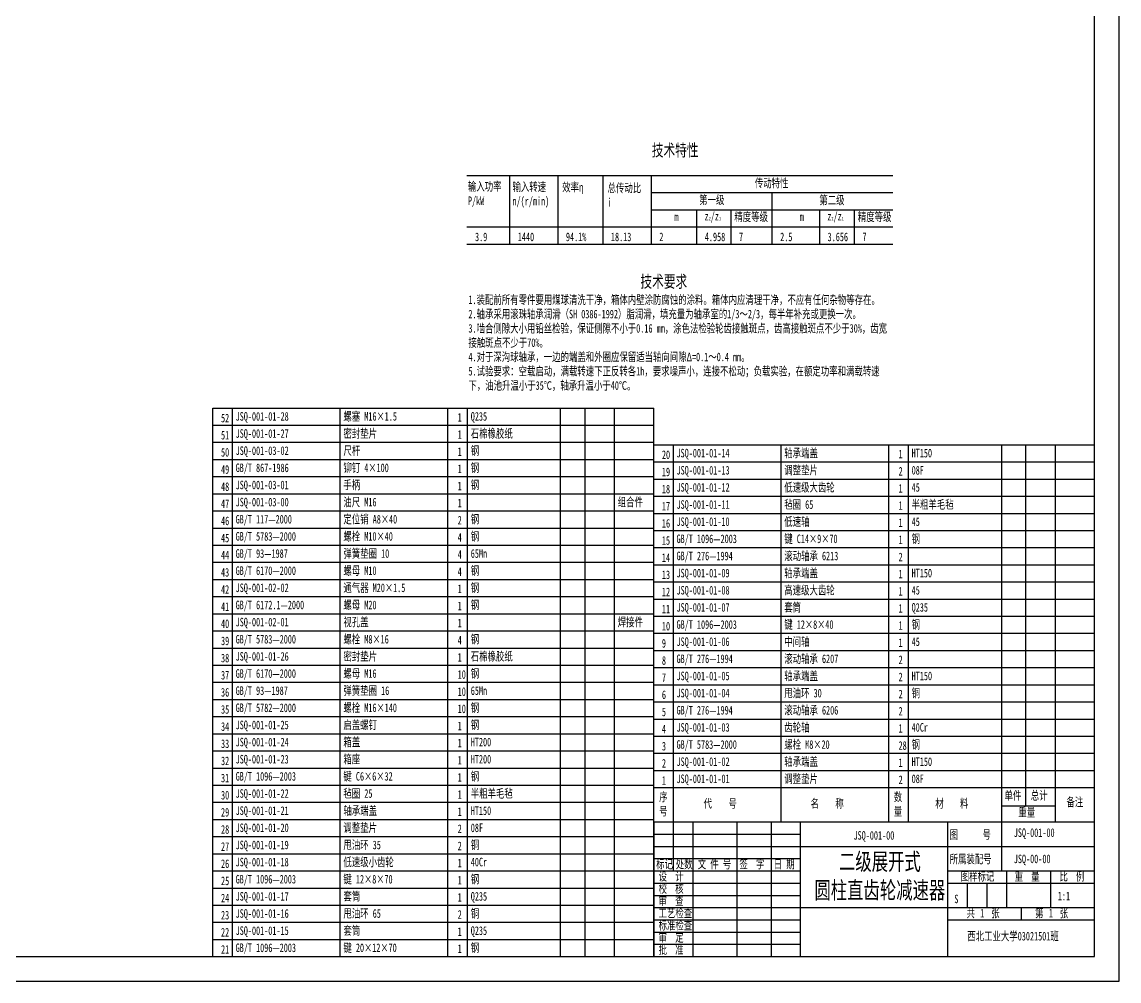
# Model space of a CAD drawing. Header units: inches. Extents: x -348 to 841, y 0 to 841.
# Drawn here: x 393.3 to 841.2, y 0 to 391.7 of the extents above; entities that cross this region are included whole.
import ezdxf

# ---------------------------------------------------------------- set-up
doc = ezdxf.new("R2010")
doc.units = ezdxf.units.IN
doc.header["$MEASUREMENT"] = 0
for name, color, linetype in [('剖面层', 4, 'Continuous'), ('文字层', 7, 'Continuous'), ('粗实线', 5, 'Continuous'), ('细实线', 7, 'Continuous')]:
    doc.layers.add(name, color=color, linetype=linetype)
doc.styles.add('仿宋3', font='', dxfattribs={"width": 0.7, "height": 3})
doc.styles.add('仿宋3.5', font='simfang.ttf', dxfattribs={"width": 0.7, "height": 3.5})
doc.styles.add('仿宋5', font='simfang.ttf', dxfattribs={"width": 0.7, "height": 5})
doc.styles.add('仿宋7', font='simfang.ttf', dxfattribs={"width": 0.7, "height": 7})
doc.styles.get('仿宋3').set_extended_font_data('FangSong_GB2312')

msp = doc.modelspace()

# ---------------------------------------------------------------- hatches: boundary and pattern name
at = {"layer": '剖面层'}
h = msp.add_hatch(dxfattribs=at)
h.set_pattern_fill('ANSI31', color=256, scale=10)
edge = h.paths.add_edge_path()
edge.add_spline(control_points=[(-170.6949, 364.3626), (-169.8278, 361.9087), (-170.4193, 358.6868), (-170.3876, 355.3633), (-170.3887, 354.6962), (-170.3894, 354.3626)], knot_values=[200.87196983, 200.87196983, 200.87196983, 200.87196983, 208.87780028, 209.87780028, 210.87780028, 210.87780028, 210.87780028, 210.87780028], degree=3, periodic=0)
edge.add_line((-170.3894, 354.3626), (-158.661, 354.3626))
edge.add_arc((-158.661, 350.3626), 4, 2.862405, 90, ccw=False)
edge.add_line((-154.666, 350.5623), (-153.556, 328.3626))
edge.add_line((-153.556, 328.3626), (-150.556, 328.3626))
edge.add_line((-150.556, 328.3626), (-150.556, 341.3626))
edge.add_line((-150.556, 341.3626), (-148.556, 341.3626))
edge.add_line((-148.556, 341.3626), (-148.556, 356.3626))
edge.add_line((-148.556, 356.3626), (-128.556, 356.3626))
edge.add_line((-128.556, 356.3626), (-128.556, 363.8626))
edge.add_arc((-131.056, 363.8626), 2.5, 0, 90)
edge.add_line((-131.056, 366.3626), (-150.556, 366.3626))
edge.add_line((-150.556, 366.3626), (-150.556, 364.3626))
edge.add_line((-150.556, 364.3626), (-170.6949, 364.3626))
h.paths.add_polyline_path([(-88.056, 366.3626, 0.41421356), (-90.556, 363.8626), (-90.556, 356.3626), (-70.556, 356.3626), (-70.556, 341.3626), (-68.556, 341.3626), (-68.556, 329.3626), (-65.556, 329.3626), (-64.496, 350.5623, -0.39965564), (-60.501, 354.3626), (-8.611, 354.3626, -0.39965564), (-4.616, 350.5623), (-3.556, 329.3626), (-0.556, 329.3626), (-0.556, 341.3626), (1.444, 341.3626), (1.444, 356.3626), (21.444, 356.3626), (21.444, 363.8626, 0.41421356), (18.944, 366.3626), (-0.556, 366.3626), (-0.556, 364.3626), (-68.556, 364.3626), (-68.556, 366.3626)])
h.paths.add_polyline_path([(92.444, 363.8626), (92.444, 366.3626), (73.444, 366.3626, 0.41421356), (70.444, 363.3626), (70.444, 356.3626), (90.444, 356.3626), (90.444, 341.3626), (92.444, 341.3626), (92.444, 335.3626), (95.694, 335.3626), (96.084, 343.1622, -0.39965564), (102.0765, 348.8626), (119.944, 348.8626), (119.944, 351.3189), (111.444, 352.3626), (111.444, 360.3626), (119.944, 361.4063), (119.944, 363.8626)])
h.paths.add_polyline_path([(180.944, 363.8626), (180.944, 361.4063), (189.444, 360.3626), (189.444, 352.3626), (180.944, 351.3189), (180.944, 348.8626), (198.8115, 348.8626, -0.39965564), (204.804, 343.1622), (205.194, 335.3626), (208.444, 335.3626), (208.444, 341.3626), (210.444, 341.3626), (210.444, 356.3626), (230.444, 356.3626), (230.444, 363.3626, 0.41421356), (227.444, 366.3626), (208.444, 366.3626), (208.444, 363.8626)])
h.paths.add_polyline_path([(200.464, 87.8626), (100.424, 87.8626, -0.39965564), (96.429, 91.6628), (95.694, 106.3626), (92.444, 106.3626), (92.444, 100.3626), (90.444, 100.3626), (90.444, 85.3626), (70.444, 85.3626), (70.444, 78.3626, 0.41421356), (73.444, 75.3626), (92.444, 75.3626), (92.444, 77.8626), (208.444, 77.8626), (208.444, 75.3626), (227.444, 75.3626, 0.41421356), (230.444, 78.3626), (230.444, 85.3626), (210.444, 85.3626), (210.444, 100.3626), (208.444, 100.3626), (208.444, 106.3626), (205.194, 106.3626), (204.459, 91.6628, -0.39965564)])
h.paths.add_polyline_path([(-0.556, 77.3626), (-0.556, 75.3626), (18.944, 75.3626, 0.41421356), (21.444, 77.8626), (21.444, 85.3626), (1.444, 85.3626), (1.444, 100.3626), (-0.556, 100.3626), (-0.556, 112.3626), (-3.556, 112.3626), (-4.616, 91.1628, -0.39965564), (-8.611, 87.3626), (-60.501, 87.3626, -0.39965564), (-64.496, 91.1628), (-65.556, 112.3626), (-68.556, 112.3626), (-68.556, 100.3626), (-70.556, 100.3626), (-70.556, 85.3626), (-90.556, 85.3626), (-90.556, 77.8626, 0.41421356), (-88.056, 75.3626), (-68.556, 75.3626), (-68.556, 77.3626)])
h.paths.add_polyline_path([(-150.556, 77.3626), (-150.556, 75.3626), (-131.056, 75.3626, 0.41421356), (-128.556, 77.8626), (-128.556, 85.3626), (-148.556, 85.3626), (-148.556, 100.3626), (-150.556, 100.3626), (-150.556, 113.3626), (-153.556, 113.3626), (-154.321, 98.063, -0.39965564), (-160.3135, 92.3626), (-166.556, 92.3626), (-166.556, 89.0993), (-160.556, 88.3626), (-160.556, 81.3626), (-166.556, 80.6259), (-166.556, 77.3626)])
h.paths.add_polyline_path([(-210.556, 85.3626), (-230.556, 85.3626), (-230.556, 77.8626, 0.41421356), (-228.056, 75.3626), (-208.556, 75.3626), (-208.556, 77.3626), (-192.556, 77.3626), (-192.556, 80.6259), (-198.556, 81.3626), (-198.556, 88.3626), (-192.556, 89.0993), (-192.556, 92.3626), (-198.7985, 92.3626, -0.39965564), (-204.791, 98.063), (-205.556, 113.3626), (-208.556, 113.3626), (-208.556, 100.3626), (-210.556, 100.3626)])
h.paths.add_polyline_path([(748.4631, 728.3294), (748.4631, 722.8294), (758.4631, 722.8294), (758.4631, 725.3294, 0.41421356), (755.4631, 728.3294)])
edge = h.paths.add_edge_path()
edge.add_line((748.4631, 713.8294), (748.4631, 707.4849))
edge.add_spline(control_points=[(748.4631, 707.4849), (751.8586, 707.2763), (755.1766, 707.0114), (758.4631, 706.7234)], knot_values=[52.19753101, 52.19753101, 52.19753101, 52.19753101, 62.34004854, 62.34004854, 62.34004854, 62.34004854], degree=3, periodic=0)
edge.add_line((758.4631, 706.7234), (758.4631, 713.8294))
edge.add_line((758.4631, 713.8294), (748.4631, 713.8294))
h = msp.add_hatch(dxfattribs=at)
h.set_pattern_fill('ANSI31', color=256, scale=20, angle=90)
edge = h.paths.add_edge_path()
edge.add_line((320.344, 460.3794), (311.9889, 460.3794))
edge.add_line((311.9889, 460.3794), (307.0648, 460.3794))
edge.add_arc((303.444, 462.0794), 4, 270, 334.849337, ccw=False)
edge.add_line((303.444, 458.0794), (290.444, 458.0794))
edge.add_arc((290.444, 462.0794), 4, 194.477512, 270, ccw=False)
edge.add_line((286.571, 461.0794), (212.1778, 461.0794))
edge.add_spline(control_points=[(212.1778, 461.0794), (211.4437, 458.428), (210.7738, 455.7574), (210.1286, 453.0794)], knot_values=[184.56937449, 184.56937449, 184.56937449, 184.56937449, 192.82455758, 192.82455758, 192.82455758, 192.82455758], degree=3, periodic=0)
edge.add_line((210.1286, 453.0794), (320.344, 453.0794))
edge.add_line((320.344, 453.0794), (320.344, 460.3794))
h.paths.add_polyline_path([(310.744, 461.5794), (307.4126, 461.5794, -0.07856959), (307.0648, 460.3794), (311.944, 460.3794)])
h.paths.add_polyline_path([(311.944, 476.3794), (307.444, 476.3794), (307.444, 475.1794), (310.744, 475.1794)])
h.paths.add_polyline_path([(315.444, 507.8729, -0.17632698), (317.7835, 514.3008), (355.5252, 559.2796), (350.5928, 563.4184), (349.3072, 561.8863), (342.7958, 567.35), (340.8675, 565.0519), (336.0466, 559.3065), (331.2257, 553.5612), (330.3064, 554.3326), (307.444, 527.0862), (307.444, 476.3794), (311.944, 476.3794), (311.9889, 476.3794), (320.344, 476.3794), (320.344, 483.6794), (319.444, 483.6794, -0.41421356), (315.444, 487.6794)])
h.paths.add_polyline_path([(336.0466, 559.3065), (336.1109, 559.3832), (334.4203, 559.2352), (330.3064, 554.3326), (331.2257, 553.5612)], flags=17)
h.paths.add_polyline_path([(342.7958, 567.35), (341.8766, 568.1214), (339.9482, 565.8232), (340.8675, 565.0519)])
h.paths.add_polyline_path([(331.4584, 576.8633), (330.5391, 577.6346), (328.6108, 575.3365), (329.53, 574.5651)])
h.paths.add_polyline_path([(323.8541, 569.6678), (318.969, 563.8458), (319.8882, 563.0745), (324.0021, 567.9772)], flags=17)
edge = h.paths.add_edge_path()
edge.add_spline(control_points=[(315.4839, 599.159), (314.8661, 598.7202), (314.2882, 598.2815), (313.7103, 597.8428), (313.7048, 597.8387), (313.6994, 597.8345), (313.694, 597.8304)], knot_values=[11.92722614, 11.92722614, 11.92722614, 11.92722614, 13.71258214, 13.71258214, 13.71258214, 13.72935497, 13.72935497, 13.72935497, 13.72935497], degree=3, periodic=0)
edge.add_spline(control_points=[(313.694, 597.8304), (311.525, 596.1839), (309.4389, 594.6317), (307.444, 593.1243)], knot_values=[13.72935497, 13.72935497, 13.72935497, 13.72935497, 20.430722, 20.430722, 20.430722, 20.430722], degree=3, periodic=0)
edge.add_line((307.444, 593.1243), (307.444, 548.244))
edge.add_line((307.444, 548.244), (319.8882, 563.0745))
edge.add_line((319.8882, 563.0745), (318.969, 563.8458))
edge.add_line((318.969, 563.8458), (323.8541, 569.6678))
edge.add_line((323.8541, 569.6678), (328.6108, 575.3365))
edge.add_line((328.6108, 575.3365), (330.5391, 577.6346))
edge.add_line((330.5391, 577.6346), (324.0278, 583.0983))
edge.add_line((324.0278, 583.0983), (325.3133, 584.6304))
edge.add_line((325.3133, 584.6304), (321.31, 587.907))
edge.add_arc((331.444, 600.2885), 16, 184.048375, 230.7007, ccw=False)
h.paths.add_polyline_path([(345.444, 648.3294), (336.944, 648.3294), (336.944, 637.3297), (342.4227, 637.3297), (342.444, 636.3294), (345.444, 636.3294)])
edge = h.paths.add_edge_path()
edge.add_line((325.944, 648.3294), (319.7584, 648.3294))
edge.add_spline(control_points=[(319.7584, 648.3294), (320.1609, 647.3663), (321.5776, 643.8458), (321.2603, 640.0765), (320.9315, 637.3297)], knot_values=[12.36841997, 12.36841997, 12.36841997, 12.36841997, 15.44069369, 23.53967237, 23.53967237, 23.53967237, 23.53967237], degree=3, periodic=0)
edge.add_line((320.9315, 637.3297), (325.944, 637.3297))
edge.add_line((325.944, 637.3297), (325.944, 648.3294))
edge = h.paths.add_edge_path()
edge.add_spline(control_points=[(221.694, 601.2879), (219.0302, 600.0487), (215.098, 598.3437), (213.3272, 594.476), (212.7565, 593.2295)], knot_values=[0, 0, 0, 0, 8.43869919, 12.45182904, 12.45182904, 12.45182904, 12.45182904], degree=3, periodic=0)
edge.add_line((212.7565, 593.2295), (213.944, 593.2295))
edge.add_line((213.944, 593.2295), (213.944, 594.2295))
edge.add_line((213.944, 594.2295), (221.694, 594.2295))
edge.add_line((221.694, 594.2295), (221.694, 601.2879))
edge = h.paths.add_edge_path()
edge.add_spline(control_points=[(251.202, 608.39), (250.3506, 608.428), (246.4347, 608.6031), (242.2876, 609.0759), (239.194, 608.9472)], knot_values=[31.79912433, 31.79912433, 31.79912433, 31.79912433, 34.36747842, 43.61190148, 43.61190148, 43.61190148, 43.61190148], degree=3, periodic=0)
edge.add_line((239.194, 608.9472), (239.194, 594.2295))
edge.add_line((239.194, 594.2295), (246.944, 594.2295))
edge.add_line((246.944, 594.2295), (246.944, 593.2295))
edge.add_line((246.944, 593.2295), (250.444, 593.2295))
edge.add_line((250.444, 593.2295), (251.202, 608.39))
h.paths.add_polyline_path([(-240.556, 467.0794), (-249.556, 467.0794), (-249.556, 468.0794), (-269.556, 468.0794), (-269.556, 448.0794), (-240.556, 448.0794)])
edge = h.paths.add_edge_path()
edge.add_spline(control_points=[(-208.8875, 448.0794), (-209.0685, 450.513), (-208.1216, 457.7841), (-200.0568, 463.7915), (-197.1004, 468.0794)], knot_values=[14.33302701, 14.33302701, 14.33302701, 14.33302701, 21.83801552, 37.58281943, 37.58281943, 37.58281943, 37.58281943], degree=3, periodic=0)
edge.add_line((-197.1004, 468.0794), (-209.556, 468.0794))
edge.add_line((-209.556, 468.0794), (-209.556, 467.0794))
edge.add_line((-209.556, 467.0794), (-218.556, 467.0794))
edge.add_line((-218.556, 467.0794), (-218.556, 448.0794))
edge.add_line((-218.556, 448.0794), (-208.8875, 448.0794))
edge = h.paths.add_edge_path()
edge.add_spline(control_points=[(523.2836, 636.3294), (522.9649, 638.5058), (522.0235, 642.6836), (521.6487, 646.5979), (521.5721, 648.3294)], knot_values=[65.20919848, 65.20919848, 65.20919848, 65.20919848, 71.1783372, 76.13084812, 76.13084812, 76.13084812, 76.13084812], degree=3, periodic=0)
edge.add_line((521.5721, 648.3294), (517.3431, 648.3294))
edge.add_line((517.3431, 648.3294), (517.1031, 636.3294))
edge.add_line((517.1031, 636.3294), (523.2836, 636.3294))
edge = h.paths.add_edge_path()
edge.add_line((508.5831, 648.3294), (505.0855, 648.3294))
edge.add_spline(control_points=[(505.0855, 648.3294), (504.9635, 646.5039), (504.6764, 642.73), (504.3185, 638.4151), (504.2924, 636.3294)], knot_values=[18.96362882, 18.96362882, 18.96362882, 18.96362882, 24.44825754, 29.88303839, 29.88303839, 29.88303839, 29.88303839], degree=3, periodic=0)
edge.add_line((504.2924, 636.3294), (508.8231, 636.3294))
edge.add_line((508.8231, 636.3294), (508.5831, 648.3294))
edge = h.paths.add_edge_path()
edge.add_spline(control_points=[(702.6223, 648.3294), (703.7319, 644.9425), (709.923, 635.7966), (722.6265, 642.5071), (726.6557, 648.3294)], knot_values=[15.44772284, 15.44772284, 15.44772284, 15.44772284, 25.31885226, 44.36714493, 44.36714493, 44.36714493, 44.36714493], degree=3, periodic=0)
edge.add_line((726.6557, 648.3294), (702.6223, 648.3294))
edge = h.paths.add_edge_path()
edge.add_line((303.444, 308.3626), (253.9986, 308.3626))
edge.add_spline(control_points=[(253.9986, 308.3626), (255.9154, 305.5687), (258.0377, 302.925), (260.2711, 300.3626)], knot_values=[45.05761432, 45.05761432, 45.05761432, 45.05761432, 55.22935602, 55.22935602, 55.22935602, 55.22935602], degree=3, periodic=0)
edge.add_line((260.2711, 300.3626), (303.444, 300.3626))
edge.add_arc((303.444, 296.3626), 4, 0, 90, ccw=False)
edge.add_line((307.444, 296.3626), (307.444, 270.611))
edge.add_spline(control_points=[(307.444, 270.611), (309.1287, 270.8787), (311.8738, 271.5881), (314.4311, 272.8519), (315.444, 273.435)], knot_values=[19.58322331, 19.58322331, 19.58322331, 19.58322331, 24.90318904, 28.52877917, 28.52877917, 28.52877917, 28.52877917], degree=3, periodic=0)
edge.add_line((315.444, 273.435), (315.444, 296.3626))
edge.add_arc((303.444, 296.3626), 12, 0, 90)

# ---------------------------------------------------------------- linework, layer by layer
at = {"layer": '文字层'}
for p, q in [((574.8775, 328.971), (748.8163, 328.971)), ((592.3409, 328.971), (592.3409, 300.971)), ((611.9967, 328.971), (611.9967, 300.971)), ((630.3645, 328.971), (630.3645, 300.971)), ((650.1136, 328.971), (650.1136, 300.971)), ((650.1136, 321.971), (748.8163, 321.971)), ((699.4595, 321.971), (699.4595, 300.971)), ((650.1136, 314.971), (748.8163, 314.971)), ((668.6988, 314.971), (668.6988, 300.971)), ((682.655, 314.971), (682.655, 300.971)), ((718.8274, 314.971), (718.8274, 300.971)), ((733.0684, 314.971), (733.0684, 300.971)), ((574.8775, 307.971), (748.8163, 307.971)), ((574.8775, 300.971), (748.8163, 300.971))]:
    msp.add_line(p, q, dxfattribs=at)
at = {"layer": '粗实线'}
for p, q in [((831.1792, 10), (831.1792, 831)), ((747.1792, 65), (747.1792, 93)), ((651.1792, 79), (831.1792, 79)), ((793.1792, 71.5728), (815.1792, 71.5728)), ((651.1792, 65), (651.1792, 10)), ((567.1792, 10), (567.1792, 24)), ((-322.8208, 10), (831.1792, 10))]:
    msp.add_line(p, q, dxfattribs=at)
msp.add_lwpolyline([(651.1792, 65), (831.1792, 65)], dxfattribs=at)
at = {"layer": '细实线'}
for p, q in [((841.1792, 0), (841.1792, 841)), ((471.1792, 10), (471.1792, 234)), ((471.1792, 234), (651.1792, 234)), ((479.1792, 10), (479.1792, 234)), ((523.1792, 10), (523.1792, 234)), ((567.1792, 10), (567.1792, 234)), ((575.1792, 10), (575.1792, 234)), ((613.1792, 10), (613.1792, 234)), ((623.1792, 10), (623.1792, 234)), ((635.1792, 10), (635.1792, 234)), ((651.1792, 10), (651.1792, 234)), ((471.1792, 227), (651.1792, 227)), ((471.1792, 220), (651.1792, 220)), ((651.1792, 219), (831.1792, 219)), ((659.1792, 219), (659.1792, 45)), ((703.1792, 65), (703.1792, 219)), ((747.1792, 73), (747.1792, 219)), ((755.1792, 65), (755.1792, 219)), ((793.1792, 219), (793.1792, 45)), ((803.1792, 71.5728), (803.1792, 219)), ((815.1792, 65), (815.1792, 219)), ((471.1792, 213), (651.1792, 213)), ((651.1792, 212), (831.1792, 212)), ((471.1792, 206), (651.1792, 206)), ((651.1792, 205), (831.1792, 205)), ((471.1792, 199), (651.1792, 199)), ((651.1792, 198), (831.1792, 198)), ((471.1792, 192), (651.1792, 192)), ((651.1792, 191), (831.1792, 191)), ((471.1792, 185), (651.1792, 185)), ((651.1792, 184), (831.1792, 184)), ((471.1792, 178), (651.1792, 178)), ((651.1792, 177), (831.1792, 177)), ((471.1792, 171), (651.1792, 171)), ((651.1792, 170), (831.1792, 170)), ((471.1792, 164), (651.1792, 164)), ((651.1792, 163), (831.1792, 163)), ((471.1792, 157), (651.1792, 157)), ((651.1792, 156), (831.1792, 156)), ((471.1792, 150), (651.1792, 150)), ((651.1792, 149), (831.1792, 149)), ((471.1792, 143), (651.1792, 143)), ((651.1792, 142), (831.1792, 142)), ((471.1792, 136), (651.1792, 136)), ((651.1792, 135), (831.1792, 135)), ((471.1792, 129), (651.1792, 129)), ((651.1792, 128), (831.1792, 128)), ((471.1792, 122), (651.1792, 122)), ((651.1792, 121), (831.1792, 121)), ((471.1792, 115), (651.1792, 115)), ((651.1792, 114), (831.1792, 114)), ((471.1792, 108), (651.1792, 108)), ((651.1792, 107), (831.1792, 107)), ((471.1792, 101), (651.1792, 101)), ((651.1792, 100), (831.1792, 100)), ((471.1792, 94), (651.1792, 94)), ((651.1792, 93), (831.1792, 93)), ((471.1792, 87), (651.1792, 87)), ((651.1792, 86), (831.1792, 86)), ((471.1792, 80), (651.1792, 80)), ((471.1792, 73), (651.1792, 73)), ((471.1792, 66), (651.1792, 66)), ((667.1792, 65), (667.1792, 10)), ((685.1792, 65), (685.1792, 10)), ((699.1792, 65), (699.1792, 10)), ((711.1792, 10), (711.1792, 65)), ((771.1792, 65), (771.1792, 10)), ((471.1792, 59), (651.1792, 59)), ((651.1792, 60), (711.1792, 60)), ((651.1792, 55), (831.1792, 55)), ((471.1792, 52), (651.1792, 52)), ((651.1792, 50), (711.1792, 50)), ((471.1792, 45), (711.1792, 45)), ((771.1792, 45), (831.1792, 45)), ((795.1792, 45), (795.1792, 30)), ((813.1792, 45), (813.1792, 30)), ((471.1792, 38), (651.1792, 38)), ((651.1792, 40), (711.1792, 40)), ((771.1792, 40), (831.1792, 40)), ((779.1792, 40), (779.1792, 30)), ((787.1792, 40), (787.1792, 30)), ((651.1792, 35), (711.1792, 35)), ((471.1792, 31), (651.1792, 31)), ((651.1792, 30), (831.1792, 30)), ((801.1792, 30), (801.1792, 25)), ((471.1792, 24), (651.1792, 24)), ((651.1792, 25), (711.1792, 25)), ((771.1792, 25), (831.1792, 25)), ((651.1792, 20), (711.1792, 20)), ((471.1792, 17), (651.1792, 17)), ((651.1792, 15), (711.1792, 15)), ((-347.8208, 0), (841.1792, 0))]:
    msp.add_line(p, q, dxfattribs=at)

# ---------------------------------------------------------------- texts
at = {"layer": '文字层', "style": '仿宋3.5', "width": 0.7}
for s, p in [('JSQ-001-00', (732.7627, 57.7291)), ('图      号', (772.0165, 58.0548)), ('JSQ-001-00', (798.2025, 58.8561)), ('标记', (652.1792, 46)), ('处数', (660.1792, 46)), ('文 件 号', (669.1792, 46)), ('签  字', (686.1792, 46)), ('日 期', (700.1792, 46)), ('所属装配号', (772.0165, 48.0548)), ('JSQ-00-00', (798.2025, 48.1496)), ('设  计', (653.1792, 41)), ('图样标记', (776.5558, 41)), ('重  量', (798.5298, 41)), ('比  例', (816.8675, 41)), ('校  核', (653.1792, 36)), ('1:1', (816.1792, 33)), ('审  查', (653.1792, 31)), ('S', (773.916, 31.7897)), ('工艺检查', (653.1792, 26)), ('共    张', (778.8934, 26)), ('1', (784.5095, 26)), ('第    张', (806.8805, 26)), ('1', (812.5095, 26)), ('标准检查', (653.1792, 21)), ('审  定', (653.1792, 16)), ('批  准', (653.1792, 11))]:
    msp.add_text(s, height=3.5, dxfattribs=at).set_placement(p)
at = {"layer": '文字层', "attachment_point": 1}
for s, insert, char_height, width, style in [('{\\fSimSun|b0|i0|c134|p2;技术特性}', (650.3965, 341.8301), 5, 21.413101, '仿宋5'), ('{\\fSimSun|b0|i0|c134|p2;传动特性}', (692.4894, 327.5864), 3.5, 24.523706, '仿宋3.5'), ('{\\fSimSun|b0|i0|c134|p2;输入功率}\\PP/kW', (575.3431, 326.237), 3.5, 15.170488, '仿宋3.5'), ('{\\fSimSun|b0|i0|c134|p2;输入转速}\\Pn/(r/min)', (593.5268, 326.0775), 3.5, 17.469927, '仿宋3.5'), ('{\\fSimSun|b0|i0|c134|p2;效率\\fArial|b0|i0|c134|p34;\\H0.9583x;η}', (613.8282, 325.918), 3.5, 13.413917, '仿宋3.5'), ('{\\fSimSun|b0|i0|c134|p2;总传动比}\\Pi', (632.3522, 325.599), 3.5, 14.372032, '仿宋3.5'), ('{\\fSimSun|b0|i0|c134|p2;第一级}', (669.7581, 320.7598), 3.5, 16.797055, '仿宋3.5'), ('{\\fSimSun|b0|i0|c134|p2;第二级}', (718.8055, 320.648), 3.5, 16.349117, '仿宋3.5'), ('\\pxqc;z{\\H0.42857x;2}/z{\\H0.42857x;1}', (669.9908, 314.0993), 3.5, 10.639858, '仿宋3.5'), ('{\\fSimSun|b0|i0|c134|p2;精度等级}', (684.1187, 313.8349), 3.5, 14.253383, '仿宋3.5'), ('\\pxqc;z{\\H0.42857x;2}/z{\\H0.42857x;1}', (720.1194, 314.0993), 3.5, 10.639858, '仿宋3.5'), ('{\\fSimSun|b0|i0|c134|p2;精度等级}', (734.5321, 313.8349), 3.5, 14.253383, '仿宋3.5'), ('\\pxqc;{\\fSimSun|b0|i0|c134|p2;m}', (653.358, 313.8349), 3.5, 14.253383, '仿宋3.5'), ('\\pxqc;{\\fSimSun|b0|i0|c134|p2;m}', (704.5431, 313.8349), 3.5, 14.253383, '仿宋3.5'), ('3.9', (578.2371, 305.6458), 3.5, 5.670434, '仿宋3.5'), ('1440', (595.7005, 305.6458), 3.5, 5.670434, '仿宋3.5'), ('94.1%', (615.3563, 305.6458), 3.5, 5.670434, '仿宋3.5'), ('18.13', (633.7242, 305.6458), 3.5, 5.670434, '仿宋3.5'), ('2', (653.4732, 305.6458), 3.5, 5.670434, '仿宋3.5'), ('4.958', (672.0584, 305.6458), 3.5, 5.670434, '仿宋3.5'), ('7', (686.0146, 305.6458), 3.5, 5.670434, '仿宋3.5'), ('2.5', (702.8191, 305.6458), 3.5, 5.670434, '仿宋3.5'), ('3.656', (722.187, 305.6458), 3.5, 5.670434, '仿宋3.5'), ('7', (736.428, 305.6458), 3.5, 5.670434, '仿宋3.5'), ('52', (474.5388, 231.6748), 3.5, 5.670434, '仿宋3.5'), ('JSQ-001-01-28', (480.4989, 232.3499), 3.5, 33.532048, '仿宋3.5'), ('螺塞 M16×1.5', (524.4989, 232.3499), 3.5, 33.532048, '仿宋3.5'), ('1', (571.1635, 231.9461), 3.5, 5.670434, '仿宋3.5'), ('Q235', (576.4989, 232.3499), 3.5, 33.532048, '仿宋3.5'), ('51', (474.5388, 224.6748), 3.5, 5.670434, '仿宋3.5'), ('JSQ-001-01-27', (480.4989, 225.3499), 3.5, 33.532048, '仿宋3.5'), ('密封垫片', (524.4989, 225.3499), 3.5, 33.532048, '仿宋3.5'), ('1', (571.1635, 224.9461), 3.5, 5.670434, '仿宋3.5'), ('石棉橡胶纸', (576.4989, 225.3499), 3.5, 33.532048, '仿宋3.5'), ('50', (474.5388, 217.6748), 3.5, 5.670434, '仿宋3.5'), ('JSQ-001-03-02', (480.4989, 218.3499), 3.5, 33.532048, '仿宋3.5'), ('尺杆', (524.4989, 218.3499), 3.5, 33.532048, '仿宋3.5'), ('1', (571.1635, 217.9461), 3.5, 5.670434, '仿宋3.5'), ('钢', (576.4989, 218.3499), 3.5, 33.532048, '仿宋3.5'), ('20', (654.5388, 216.6748), 3.5, 5.670434, '仿宋3.5'), ('JSQ-001-01-14', (660.4989, 217.3499), 3.5, 33.532048, '仿宋3.5'), ('轴承端盖', (704.4989, 217.3499), 3.5, 33.532048, '仿宋3.5'), ('1', (751.1635, 216.9461), 3.5, 5.670434, '仿宋3.5'), ('HT150', (756.4989, 217.3499), 3.5, 33.532048, '仿宋3.5'), ('49', (474.5388, 210.6748), 3.5, 5.670434, '仿宋3.5'), ('GB/T 867-1986', (480.4989, 211.3499), 3.5, 33.532048, '仿宋3.5'), ('铆钉 4×100', (524.4989, 211.3499), 3.5, 33.532048, '仿宋3.5'), ('1', (571.1635, 210.9461), 3.5, 5.670434, '仿宋3.5'), ('钢', (576.4989, 211.3499), 3.5, 33.532048, '仿宋3.5'), ('调整垫片', (704.4989, 210.3499), 3.5, 33.532048, '仿宋3.5'), ('19', (654.5388, 209.6748), 3.5, 5.670434, '仿宋3.5'), ('JSQ-001-01-13', (660.4989, 210.3499), 3.5, 33.532048, '仿宋3.5'), ('2', (751.1635, 209.9461), 3.5, 5.670434, '仿宋3.5'), ('08F', (756.4989, 210.3499), 3.5, 33.532048, '仿宋3.5'), ('48', (474.5388, 203.6748), 3.5, 5.670434, '仿宋3.5'), ('JSQ-001-03-01', (480.4989, 204.3499), 3.5, 33.532048, '仿宋3.5'), ('手柄', (524.4989, 204.3499), 3.5, 33.532048, '仿宋3.5'), ('1', (571.1635, 203.9461), 3.5, 5.670434, '仿宋3.5'), ('钢', (576.4989, 204.3499), 3.5, 33.532048, '仿宋3.5'), ('18', (654.5388, 202.6748), 3.5, 5.670434, '仿宋3.5'), ('JSQ-001-01-12', (660.4989, 203.3499), 3.5, 33.532048, '仿宋3.5'), ('低速级大齿轮', (704.4989, 203.3499), 3.5, 33.532048, '仿宋3.5'), ('1', (751.1635, 202.9461), 3.5, 5.670434, '仿宋3.5'), ('45', (756.4989, 203.3499), 3.5, 33.532048, '仿宋3.5'), ('JSQ-001-03-00', (480.4989, 197.3499), 3.5, 33.532048, '仿宋3.5'), ('油尺 M16', (524.4989, 197.3499), 3.5, 33.532048, '仿宋3.5'), ('组合件', (636.4989, 197.3499), 3.5, 33.532048, '仿宋3.5'), ('47', (474.5388, 196.6748), 3.5, 5.670434, '仿宋3.5'), ('1', (571.1635, 196.9461), 3.5, 5.670434, '仿宋3.5'), ('17', (654.5388, 195.6748), 3.5, 5.670434, '仿宋3.5'), ('JSQ-001-01-11', (660.4989, 196.3499), 3.5, 33.532048, '仿宋3.5'), ('毡圈 65', (704.4989, 196.3499), 3.5, 33.532048, '仿宋3.5'), ('1', (751.1635, 195.9461), 3.5, 5.670434, '仿宋3.5'), ('半粗羊毛毡', (756.4989, 196.3499), 3.5, 33.532048, '仿宋3.5'), ('46', (474.5388, 189.6748), 3.5, 5.670434, '仿宋3.5'), ('GB/T 117—2000', (480.4989, 190.3499), 3.5, 33.532048, '仿宋3.5'), ('定位销 A8×40', (524.4989, 190.3499), 3.5, 33.532048, '仿宋3.5'), ('2', (571.1635, 189.9461), 3.5, 5.670434, '仿宋3.5'), ('钢', (576.4989, 190.3499), 3.5, 33.532048, '仿宋3.5'), ('16', (654.5388, 188.6748), 3.5, 5.670434, '仿宋3.5'), ('JSQ-001-01-10', (660.4989, 189.3499), 3.5, 33.532048, '仿宋3.5'), ('低速轴', (704.4989, 189.3499), 3.5, 33.532048, '仿宋3.5'), ('1', (751.1635, 188.9461), 3.5, 5.670434, '仿宋3.5'), ('45', (756.4989, 189.3499), 3.5, 33.532048, '仿宋3.5'), ('螺栓 M10×40', (524.4989, 183.3499), 3.5, 33.532048, '仿宋3.5'), ('钢', (576.4989, 183.3499), 3.5, 33.532048, '仿宋3.5'), ('45', (474.5388, 182.6748), 3.5, 5.670434, '仿宋3.5'), ('GB/T 5783—2000', (480.4989, 183.3499), 3.5, 33.532048, '仿宋3.5'), ('4', (571.1635, 182.9461), 3.5, 5.670434, '仿宋3.5'), ('15', (654.5388, 181.6748), 3.5, 5.670434, '仿宋3.5'), ('GB/T 1096—2003', (660.4989, 182.3499), 3.5, 33.532048, '仿宋3.5'), ('键 C14×9×70 ', (704.4989, 182.3499), 3.5, 33.532048, '仿宋3.5'), ('1', (751.1635, 181.9461), 3.5, 5.670434, '仿宋3.5'), ('钢', (756.4989, 182.3499), 3.5, 33.532048, '仿宋3.5'), ('44', (474.5388, 175.6748), 3.5, 5.670434, '仿宋3.5'), ('GB/T 93—1987', (480.4989, 176.3499), 3.5, 33.532048, '仿宋3.5'), ('弹簧垫圈 10', (524.4989, 176.3499), 3.5, 33.532048, '仿宋3.5'), ('4', (571.1635, 175.9461), 3.5, 5.670434, '仿宋3.5'), ('65Mn', (576.4989, 176.3499), 3.5, 33.532048, '仿宋3.5'), ('GB/T 276—1994', (660.4989, 175.3499), 3.5, 33.532048, '仿宋3.5'), ('滚动轴承 6213', (704.4989, 175.3499), 3.5, 33.532048, '仿宋3.5'), ('2', (751.1635, 174.9461), 3.5, 5.670434, '仿宋3.5'), ('14', (654.5388, 174.6748), 3.5, 5.670434, '仿宋3.5'), ('43', (474.5388, 168.6748), 3.5, 5.670434, '仿宋3.5'), ('GB/T 6170—2000', (480.4989, 169.3499), 3.5, 33.532048, '仿宋3.5'), ('螺母 M10', (524.4989, 169.3499), 3.5, 33.532048, '仿宋3.5'), ('4', (571.1635, 168.9461), 3.5, 5.670434, '仿宋3.5'), ('钢', (576.4989, 169.3499), 3.5, 33.532048, '仿宋3.5'), ('13', (654.5388, 167.6748), 3.5, 5.670434, '仿宋3.5'), ('JSQ-001-01-09', (660.4989, 168.3499), 3.5, 33.532048, '仿宋3.5'), ('轴承端盖', (704.4989, 168.3499), 3.5, 33.532048, '仿宋3.5'), ('1', (751.1635, 167.9461), 3.5, 5.670434, '仿宋3.5'), ('HT150', (756.4989, 168.3499), 3.5, 33.532048, '仿宋3.5'), ('42', (474.5388, 161.6748), 3.5, 5.670434, '仿宋3.5'), ('JSQ-001-02-02', (480.4989, 162.3499), 3.5, 33.532048, '仿宋3.5'), ('通气器 M20×1.5', (524.4989, 162.3499), 3.5, 33.532048, '仿宋3.5'), ('1', (571.1635, 161.9461), 3.5, 5.670434, '仿宋3.5'), ('钢', (576.4989, 162.3499), 3.5, 33.532048, '仿宋3.5'), ('JSQ-001-01-08', (660.4989, 161.3499), 3.5, 33.532048, '仿宋3.5'), ('高速级大齿轮', (704.4989, 161.3499), 3.5, 33.532048, '仿宋3.5'), ('12', (654.5388, 160.6748), 3.5, 5.670434, '仿宋3.5'), ('1', (751.1635, 160.9461), 3.5, 5.670434, '仿宋3.5'), ('45', (756.4989, 161.3499), 3.5, 33.532048, '仿宋3.5'), ('41', (474.5388, 154.6748), 3.5, 5.670434, '仿宋3.5'), ('GB/T 6172.1—2000', (480.4989, 155.3499), 3.5, 33.532048, '仿宋3.5'), ('螺母 M20', (524.4989, 155.3499), 3.5, 33.532048, '仿宋3.5'), ('1', (571.1635, 154.9461), 3.5, 5.670434, '仿宋3.5'), ('钢', (576.4989, 155.3499), 3.5, 33.532048, '仿宋3.5'), ('11', (654.5388, 153.6748), 3.5, 5.670434, '仿宋3.5'), ('JSQ-001-01-07', (660.4989, 154.3499), 3.5, 33.532048, '仿宋3.5'), ('套筒', (704.4989, 154.3499), 3.5, 33.532048, '仿宋3.5'), ('1', (751.1635, 153.9461), 3.5, 5.670434, '仿宋3.5'), ('Q235', (756.4989, 154.3499), 3.5, 33.532048, '仿宋3.5'), ('JSQ-001-02-01', (480.4989, 148.3499), 3.5, 33.532048, '仿宋3.5'), ('视孔盖', (524.4989, 148.3499), 3.5, 33.532048, '仿宋3.5'), ('1', (571.1635, 147.9461), 3.5, 5.670434, '仿宋3.5'), ('焊接件', (636.4989, 148.3499), 3.5, 33.532048, '仿宋3.5'), ('键 12×8×40', (704.4989, 147.3499), 3.5, 33.532048, '仿宋3.5'), ('钢', (756.4989, 147.3499), 3.5, 33.532048, '仿宋3.5'), ('40', (474.5388, 147.6748), 3.5, 5.670434, '仿宋3.5'), ('10', (654.5388, 146.6748), 3.5, 5.670434, '仿宋3.5'), ('GB/T 1096—2003', (660.4989, 147.3499), 3.5, 33.532048, '仿宋3.5'), ('1', (751.1635, 146.9461), 3.5, 5.670434, '仿宋3.5'), ('39', (474.5388, 140.6748), 3.5, 5.670434, '仿宋3.5'), ('GB/T 5783—2000', (480.4989, 141.3499), 3.5, 33.532048, '仿宋3.5'), ('螺栓 M8×16', (524.4989, 141.3499), 3.5, 33.532048, '仿宋3.5'), ('4', (571.1635, 140.9461), 3.5, 5.670434, '仿宋3.5'), ('钢', (576.4989, 141.3499), 3.5, 33.532048, '仿宋3.5'), ('9', (654.5388, 139.6748), 3.5, 5.670434, '仿宋3.5'), ('JSQ-001-01-06', (660.4989, 140.3499), 3.5, 33.532048, '仿宋3.5'), ('中间轴', (704.4989, 140.3499), 3.5, 33.532048, '仿宋3.5'), ('1', (751.1635, 139.9461), 3.5, 5.670434, '仿宋3.5'), ('45', (756.4989, 140.3499), 3.5, 33.532048, '仿宋3.5'), ('JSQ-001-01-26', (480.4989, 134.3499), 3.5, 33.532048, '仿宋3.5'), ('密封垫片', (524.4989, 134.3499), 3.5, 33.532048, '仿宋3.5'), ('石棉橡胶纸', (576.4989, 134.3499), 3.5, 33.532048, '仿宋3.5'), ('38', (474.5388, 133.6748), 3.5, 5.670434, '仿宋3.5'), ('1', (571.1635, 133.9461), 3.5, 5.670434, '仿宋3.5'), ('8', (654.5388, 132.6748), 3.5, 5.670434, '仿宋3.5'), ('GB/T 276—1994', (660.4989, 133.3499), 3.5, 33.532048, '仿宋3.5'), ('滚动轴承 6207', (704.4989, 133.3499), 3.5, 33.532048, '仿宋3.5'), ('2', (751.1635, 132.9461), 3.5, 5.670434, '仿宋3.5'), ('37', (474.5388, 126.6748), 3.5, 5.670434, '仿宋3.5'), ('GB/T 6170—2000', (480.4989, 127.3499), 3.5, 33.532048, '仿宋3.5'), ('螺母 M16', (524.4989, 127.3499), 3.5, 33.532048, '仿宋3.5'), ('10', (571.1635, 126.9461), 3.5, 5.670434, '仿宋3.5'), ('钢', (576.4989, 127.3499), 3.5, 33.532048, '仿宋3.5'), ('7', (654.5388, 125.6748), 3.5, 5.670434, '仿宋3.5'), ('JSQ-001-01-05', (660.4989, 126.3499), 3.5, 33.532048, '仿宋3.5'), ('轴承端盖', (704.4989, 126.3499), 3.5, 33.532048, '仿宋3.5'), ('2', (751.1635, 125.9461), 3.5, 5.670434, '仿宋3.5'), ('HT150', (756.4989, 126.3499), 3.5, 33.532048, '仿宋3.5'), ('36', (474.5388, 119.6748), 3.5, 5.670434, '仿宋3.5'), ('GB/T 93—1987', (480.4989, 120.3499), 3.5, 33.532048, '仿宋3.5'), ('弹簧垫圈 16', (524.4989, 120.3499), 3.5, 33.532048, '仿宋3.5'), ('10', (571.1635, 119.9461), 3.5, 5.670434, '仿宋3.5'), ('65Mn', (576.4989, 120.3499), 3.5, 33.532048, '仿宋3.5'), ('6', (654.5388, 118.6748), 3.5, 5.670434, '仿宋3.5'), ('JSQ-001-01-04', (660.4989, 119.3499), 3.5, 33.532048, '仿宋3.5'), ('甩油环 30', (704.4989, 119.3499), 3.5, 33.532048, '仿宋3.5'), ('2', (751.1635, 118.9461), 3.5, 5.670434, '仿宋3.5'), ('铜', (756.4989, 119.3499), 3.5, 33.532048, '仿宋3.5'), ('35', (474.5388, 112.6748), 3.5, 5.670434, '仿宋3.5'), ('GB/T 5782—2000', (480.4989, 113.3499), 3.5, 33.532048, '仿宋3.5'), ('螺栓 M16×140', (524.4989, 113.3499), 3.5, 33.532048, '仿宋3.5'), ('10', (571.1635, 112.9461), 3.5, 5.670434, '仿宋3.5'), ('钢', (576.4989, 113.3499), 3.5, 33.532048, '仿宋3.5'), ('GB/T 276—1994', (660.4989, 112.3499), 3.5, 33.532048, '仿宋3.5'), ('滚动轴承 6206', (704.4989, 112.3499), 3.5, 33.532048, '仿宋3.5'), ('5', (654.5388, 111.6748), 3.5, 5.670434, '仿宋3.5'), ('2', (751.1635, 111.9461), 3.5, 5.670434, '仿宋3.5'), ('34', (474.5388, 105.6748), 3.5, 5.670434, '仿宋3.5'), ('JSQ-001-01-25', (480.4989, 106.3499), 3.5, 33.532048, '仿宋3.5'), ('启盖螺钉', (524.4989, 106.3499), 3.5, 33.532048, '仿宋3.5'), ('1', (571.1635, 105.9461), 3.5, 5.670434, '仿宋3.5'), ('钢', (576.4989, 106.3499), 3.5, 33.532048, '仿宋3.5'), ('4', (654.5388, 104.6748), 3.5, 5.670434, '仿宋3.5'), ('JSQ-001-01-03', (660.4989, 105.3499), 3.5, 33.532048, '仿宋3.5'), ('齿轮轴', (704.4989, 105.3499), 3.5, 33.532048, '仿宋3.5'), ('1', (751.1635, 104.9461), 3.5, 5.670434, '仿宋3.5'), ('40Cr', (756.4989, 105.3499), 3.5, 33.532048, '仿宋3.5'), ('33', (474.5388, 98.6748), 3.5, 5.670434, '仿宋3.5'), ('JSQ-001-01-24', (480.4989, 99.3499), 3.5, 33.532048, '仿宋3.5'), ('箱盖', (524.4989, 99.3499), 3.5, 33.532048, '仿宋3.5'), ('1', (571.1635, 98.9461), 3.5, 5.670434, '仿宋3.5'), ('HT200', (576.4989, 99.3499), 3.5, 33.532048, '仿宋3.5'), ('GB/T 5783—2000', (660.4989, 98.3499), 3.5, 33.532048, '仿宋3.5'), ('螺栓 M8×20', (704.4989, 98.3499), 3.5, 33.532048, '仿宋3.5'), ('钢', (756.4989, 98.3499), 3.5, 33.532048, '仿宋3.5'), ('3', (654.5388, 97.6748), 3.5, 5.670434, '仿宋3.5'), ('28', (751.1635, 97.9461), 3.5, 5.670434, '仿宋3.5'), ('32', (474.5388, 91.6748), 3.5, 5.670434, '仿宋3.5'), ('JSQ-001-01-23', (480.4989, 92.3499), 3.5, 33.532048, '仿宋3.5'), ('箱座', (524.4989, 92.3499), 3.5, 33.532048, '仿宋3.5'), ('1', (571.1635, 91.9461), 3.5, 5.670434, '仿宋3.5'), ('HT200', (576.4989, 92.3499), 3.5, 33.532048, '仿宋3.5'), ('2', (654.5388, 90.6748), 3.5, 5.670434, '仿宋3.5'), ('JSQ-001-01-02', (660.4989, 91.3499), 3.5, 33.532048, '仿宋3.5'), ('轴承端盖', (704.4989, 91.3499), 3.5, 33.532048, '仿宋3.5'), ('1', (751.1635, 90.9461), 3.5, 5.670434, '仿宋3.5'), ('HT150', (756.4989, 91.3499), 3.5, 33.532048, '仿宋3.5'), ('GB/T 1096—2003', (480.4989, 85.3499), 3.5, 33.532048, '仿宋3.5'), ('键 C6×6×32', (524.4989, 85.3499), 3.5, 33.532048, '仿宋3.5'), ('钢', (576.4989, 85.3499), 3.5, 33.532048, '仿宋3.5'), ('31', (474.5388, 84.6748), 3.5, 5.670434, '仿宋3.5'), ('1', (571.1635, 84.9461), 3.5, 5.670434, '仿宋3.5'), ('1', (654.5388, 83.6748), 3.5, 5.670434, '仿宋3.5'), ('JSQ-001-01-01', (660.4989, 84.3499), 3.5, 33.532048, '仿宋3.5'), ('调整垫片', (704.4989, 84.3499), 3.5, 33.532048, '仿宋3.5'), ('2', (751.1635, 83.9461), 3.5, 5.670434, '仿宋3.5'), ('08F', (756.4989, 84.3499), 3.5, 33.532048, '仿宋3.5'), ('30', (474.5388, 77.6748), 3.5, 5.670434, '仿宋3.5'), ('JSQ-001-01-22', (480.4989, 78.3499), 3.5, 33.532048, '仿宋3.5'), ('毡圈 25', (524.4989, 78.3499), 3.5, 33.532048, '仿宋3.5'), ('1', (571.1635, 77.9461), 3.5, 5.670434, '仿宋3.5'), ('半粗羊毛毡', (576.4989, 78.3499), 3.5, 33.532048, '仿宋3.5'), ('序\\P号', (653.4169, 76.9236), 3.5, 20.627451, '仿宋3.5'), ('数\\P量', (749.2126, 76.9236), 3.5, 20.627451, '仿宋3.5'), ('{\\fFangSong_GB2312|b0|i0|c134|p49;单件}', (794.4282, 77.5181), 3.5, 12.854545, '仿宋3.5'), ('{\\fFangSong_GB2312|b0|i0|c134|p49;总计}', (805.1379, 77.5181), 3.5, 12.854545, '仿宋3.5'), ('轴承端盖', (524.4989, 71.3499), 3.5, 33.532048, '仿宋3.5'), ('代    号', (671.5639, 74.2482), 3.5, 26.476808, '仿宋3.5'), ('名    称', (715.2447, 74.2482), 3.5, 26.476808, '仿宋3.5'), ('材    料', (766.1664, 74.2482), 3.5, 26.476808, '仿宋3.5'), ('{\\fFangSong_GB2312|b0|i0|c134|p49;备注}', (819.715, 74.8427), 3.5, 12.854545, '仿宋3.5'), ('29', (474.5388, 70.6748), 3.5, 5.670434, '仿宋3.5'), ('JSQ-001-01-21', (480.4989, 71.3499), 3.5, 33.532048, '仿宋3.5'), ('1', (571.1635, 70.9461), 3.5, 5.670434, '仿宋3.5'), ('HT150', (576.4989, 71.3499), 3.5, 33.532048, '仿宋3.5'), ('{\\fFangSong_GB2312|b0|i0|c134|p49;重量}', (800.0805, 70.681), 3.5, 12.854545, '仿宋3.5'), ('28', (474.5388, 63.6748), 3.5, 5.670434, '仿宋3.5'), ('JSQ-001-01-20', (480.4989, 64.3499), 3.5, 33.532048, '仿宋3.5'), ('调整垫片', (524.4989, 64.3499), 3.5, 33.532048, '仿宋3.5'), ('2', (571.1635, 63.9461), 3.5, 5.670434, '仿宋3.5'), ('08F', (576.4989, 64.3499), 3.5, 33.532048, '仿宋3.5'), ('27', (474.5388, 56.6748), 3.5, 5.670434, '仿宋3.5'), ('JSQ-001-01-19', (480.4989, 57.3499), 3.5, 33.532048, '仿宋3.5'), ('甩油环 35', (524.4989, 57.3499), 3.5, 33.532048, '仿宋3.5'), ('2', (571.1635, 56.9461), 3.5, 5.670434, '仿宋3.5'), ('铜', (576.4989, 57.3499), 3.5, 33.532048, '仿宋3.5'), ('26', (474.5388, 49.6748), 3.5, 5.670434, '仿宋3.5'), ('JSQ-001-01-18', (480.4989, 50.3499), 3.5, 33.532048, '仿宋3.5'), ('低速级小齿轮', (524.4989, 50.3499), 3.5, 33.532048, '仿宋3.5'), ('1', (571.1635, 49.9461), 3.5, 5.670434, '仿宋3.5'), ('40Cr', (576.4989, 50.3499), 3.5, 33.532048, '仿宋3.5'), ('25', (474.5388, 42.6748), 3.5, 5.670434, '仿宋3.5'), ('GB/T 1096—2003', (480.4989, 43.3499), 3.5, 33.532048, '仿宋3.5'), ('键 12×8×70', (524.4989, 43.3499), 3.5, 33.532048, '仿宋3.5'), ('1', (571.1635, 42.9461), 3.5, 5.670434, '仿宋3.5'), ('钢', (576.4989, 43.3499), 3.5, 33.532048, '仿宋3.5'), ('JSQ-001-01-17', (480.4989, 36.3499), 3.5, 33.532048, '仿宋3.5'), ('套筒', (524.4989, 36.3499), 3.5, 33.532048, '仿宋3.5'), ('1', (571.1635, 35.9461), 3.5, 5.670434, '仿宋3.5'), ('Q235', (576.4989, 36.3499), 3.5, 33.532048, '仿宋3.5'), ('24', (474.5388, 35.6748), 3.5, 5.670434, '仿宋3.5'), ('23', (474.5388, 28.6748), 3.5, 5.670434, '仿宋3.5'), ('JSQ-001-01-16', (480.4989, 29.3499), 3.5, 33.532048, '仿宋3.5'), ('甩油环 65', (524.4989, 29.3499), 3.5, 33.532048, '仿宋3.5'), ('2', (571.1635, 28.9461), 3.5, 5.670434, '仿宋3.5'), ('铜', (576.4989, 29.3499), 3.5, 33.532048, '仿宋3.5'), ('JSQ-001-01-15', (480.4989, 22.3499), 3.5, 33.532048, '仿宋3.5'), ('套筒', (524.4989, 22.3499), 3.5, 33.532048, '仿宋3.5'), ('Q235', (576.4989, 22.3499), 3.5, 33.532048, '仿宋3.5'), ('22', (474.5388, 21.6748), 3.5, 5.670434, '仿宋3.5'), ('1', (571.1635, 21.9461), 3.5, 5.670434, '仿宋3.5'), ('21', (474.5388, 14.6748), 3.5, 5.670434, '仿宋3.5'), ('GB/T 1096—2003', (480.4989, 15.3499), 3.5, 33.532048, '仿宋3.5'), ('键 20×12×70', (524.4989, 15.3499), 3.5, 33.532048, '仿宋3.5'), ('1', (571.1635, 14.9461), 3.5, 5.670434, '仿宋3.5'), ('钢', (576.4989, 15.3499), 3.5, 33.532048, '仿宋3.5')]:
    msp.add_mtext(s, dxfattribs=dict(at, insert=insert, char_height=char_height, width=width, style=style))
for s, width, insert, char_height, style in [('技术要求', 31.760899, (645.7626, 288.1979), 5, '仿宋5'), ('1.装配前所有零件要用煤球清洗干净，箱体内壁涂防腐蚀的涂料。箱体内应清理干净，不应有任何杂物等存在。\\P\\pxsm1;2.轴承采用滚珠轴承润滑（SH 0386-1992）脂润滑，填充量为轴承室的1/3～2/3，每半年补充或更换一次。\\P3.啮合侧隙大小用铅丝检验，保证侧隙不小于0.16 mm，涂色法检验轮齿接触斑点，齿高接触斑点不少于30%，齿宽接触斑点不少于70%。\\P4.对于深沟球轴承，一边的端盖和外圈应保留适当轴向间隙Δ=0.1～0.4 mm。\\P5.试验要求：空载启动，满载转速下正反转各1h，要求噪声小，连接不松动；负载实验，在额定功率和满载转速下，油池升温小于35℃，轴承升温小于40℃。', 173.240646, (575.5388, 279.9636), 3.5, '仿宋3.5'), ('20180621-20:26', 0.320257, (785.8497, 44.4948), 0.03, '仿宋3')]:
    msp.add_mtext_dynamic_manual_height_columns(s, width=width, gutter_width=15, heights=[0], dxfattribs=dict(at, insert=insert, char_height=char_height, style=style))
at = {"layer": '细实线', "style": '仿宋3.5', "width": 0.7}
msp.add_text('西北工业大学03021501班', height=3.5, dxfattribs=at).set_placement((779.2246, 16.5815))
at = {"layer": '细实线', "insert": (714.7744, 42.5554), "char_height": 7, "width": 57.479884, "attachment_point": 4, "style": '仿宋7'}
msp.add_mtext('\\pxqc;二级展开式\\P圆柱直齿轮减速器', dxfattribs=at)

doc.saveas('drawing.dxf')
